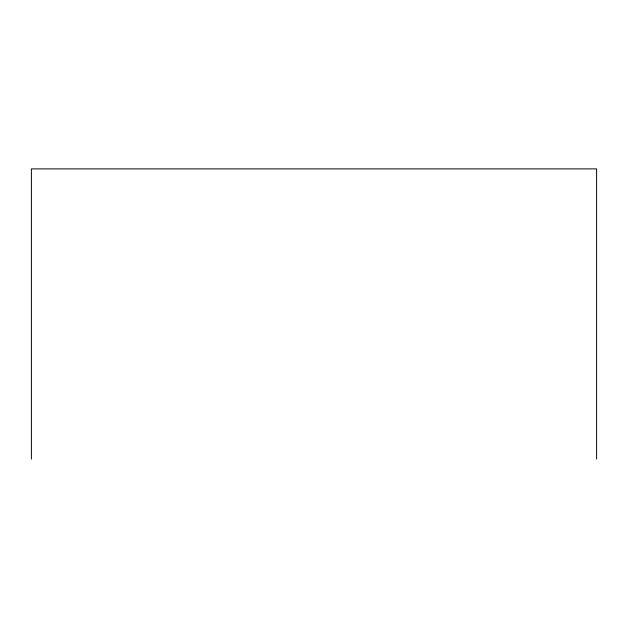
<?xml version="1.0" encoding="UTF-8"?>
<svg xmlns="http://www.w3.org/2000/svg" width="628" height="628" viewBox="0 0 628 628"><rect width="100%" height="100%" fill="white"/><g stroke="black" fill="none" stroke-linecap="round" stroke-linejoin="round"><path stroke-width="0.94" d="M596.6 459.115L596.6 168.885L31.4 168.885L31.4 459.115"/></g></svg>
